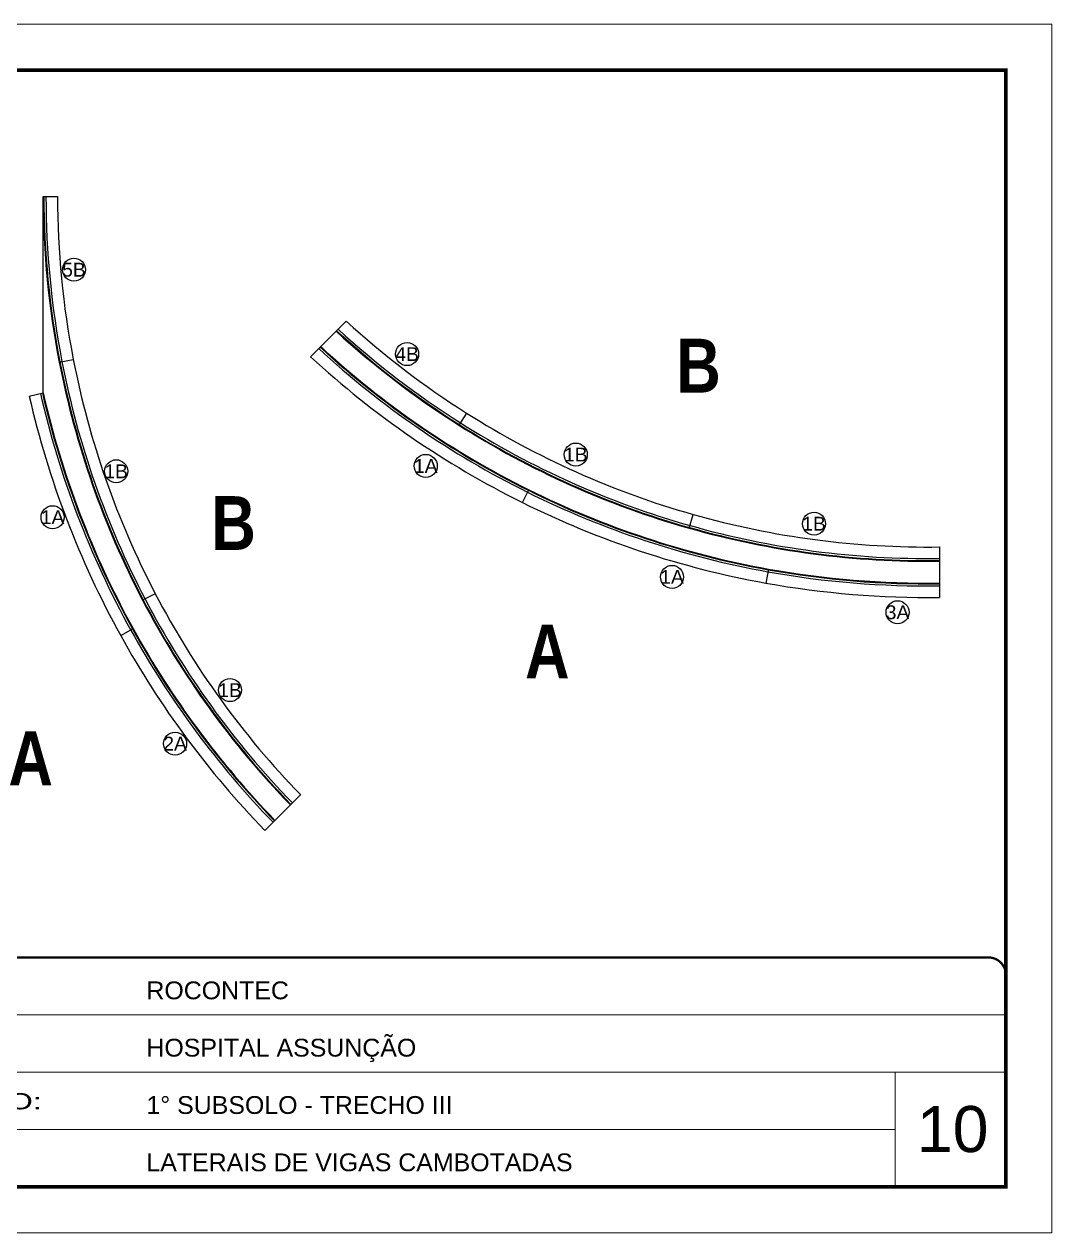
# Model space of a CAD drawing. Extents: x 2582 to 11841, y -26396 to 2611.
# Drawn here: x 4773 to 5665, y -1127 to -77 of the extents above; entities that cross this region are included whole.
import ezdxf
from ezdxf.enums import TextEntityAlignment as Align

# ---------------------------------------------------------------- set-up
doc = ezdxf.new("R2010")
doc.units = 0
doc.linetypes.add('CONTINUO', pattern=[0])
doc.linetypes.add('DASHED', pattern=[0.75, 0.5, -0.25])
for name, color, linetype in [('220', 4, 'Continuous'), ('238', 11, 'Continuous'), ('detalhes', 4, 'Continuous'), ('Painéis', 200, 'Continuous'), ('Romaneio', 10, 'Continuous')]:
    doc.layers.add(name, color=color, linetype=linetype)
for name, color, linetype, lineweight in [('CARIMBO', 255, 'Continuous', 9), ('Folhas', 255, 'Continuous', 9), ('SARRAFO DE PRESSAO', 251, 'DASHED', 9)]:
    doc.layers.add(name, color=color, linetype=linetype, lineweight=lineweight)
doc.styles.add('ARIAL', font='arial.ttf')
doc.styles.add('TECNICA', font='techb___.ttf', dxfattribs={"height": 10})
doc.styles.add('Tecnologia', font='')
doc.styles.get('Tecnologia').set_extended_font_data('Forgotten Futurist')

# ---------------------------------------------------------------- blocks, each defined once
blk = doc.blocks.new('9999999999')
at = {"color": 30, "linetype": 'CONTINUO'}
for p, q in [((98564.6, 34379.6), (99584, 34379.6)), ((98564.6, 34329.8), (99488, 34329.8)), ((99584, 34329.8), (99488, 34329.8)), ((99488, 34329.8), (99488, 34230.2)), ((98564.6, 34280), (99488, 34280))]:
    blk.add_line(p, q, dxfattribs=at)
at = {"color": 30, "linetype": 'CONTINUO', "const_width": 2}
blk.add_lwpolyline([(99584, 34230.2), (99584, 34414.4, 0.414214), (99569, 34429.4), (98229, 34429.4, 0.414214), (98214, 34414.4), (98214, 34245.2, 0.414214), (98229, 34230.2), (99584, 34230.2)], format="xyb", dxfattribs=at)
at = {"layer": 'Folhas'}
blk.add_lwpolyline([(98139, 34190.2), (99624, 34190.2), (99624, 35240.2), (98139, 35240.2)], close=True, dxfattribs=at)
at = {"layer": 'Folhas', "color": 30, "const_width": 3}
blk.add_lwpolyline([(98214, 34230.2), (99584, 34230.2), (99584, 35200.2), (98214, 35200.2)], close=True, dxfattribs=at)
at = {"color": 7, "linetype": 'Continuous', "ltscale": 5, "style": 'ARIAL'}
for s, height, p in [('ROCONTEC', 15.48, (98837.7, 34393.1)), ('HOSPITAL ASSUNÇÃO', 15.483, (98837.7, 34343.3)), ('1° SUBSOLO - TRECHO III', 15.483, (98837.7, 34293.5)), ('LATERAIS DE VIGAS CAMBOTADAS', 15.483, (98837.7, 34243.7))]:
    blk.add_text(s, height=height, dxfattribs=at).set_placement(p)
at = {"layer": 'Folhas', "color": 7, "style": 'Tecnologia', "width": 1.5}
blk.add_text('PAVIMENTO:', height=14, dxfattribs=at).set_placement((98573.7, 34297.5))

msp = doc.modelspace()

# ---------------------------------------------------------------- linework, layer by layer
at = {"layer": '220'}
msp.add_lwpolyline([(4975.68, -753.26), (4975.68, -753.26)], dxfattribs=at)
at = {"layer": '238'}
for points in [[(5556.28, -543.95), (5556.28, -543.97)], [(5556.28, -562.95), (5556.28, -562.95)]]:
    msp.add_lwpolyline(points, dxfattribs=at)
at = {"layer": 'Painéis', "linetype": 'ByBlock'}
for p, q in [((4789.19, -227.15), (4801.59, -227.13)), ((4789.19, -397.6), (4789.19, -227.15)), ((4803.16, -370.9), (4815.33, -368.54)), ((4777.1, -400.36), (4789.19, -397.6)), ((5156.85, -415.2), (5150.21, -425.67)), ((5205.32, -492.86), (5210.84, -481.76)), ((5350.34, -515.19), (5353.71, -503.26)), ((5419, -550.65), (5416.81, -562.85)), ((4886.54, -572.1), (4875.54, -577.84)), ((4856.5, -608.47), (4867.36, -602.47))]:
    msp.add_line(p, q, dxfattribs=at)
for points in [[(5021.42, -366.26), (5052.4, -335.27)], [(5567.68, -531.5), (5567.68, -575.27)], [(5012.71, -746.78), (4981.72, -777.76)]]:
    msp.add_lwpolyline(points, dxfattribs=at)
for centre, radius, start, end in [((5549.97, -225.8), 760.78, 180.10216, 190.99566), ((5549.97, -225.8), 760.18, 180.10216, 190.99566), ((5549.97, -225.8), 758.38, 180.10216, 190.99566), ((5549.97, -225.8), 748.38, 180.10216, 190.99566), ((5557.58, 216.62), 748.19, 227.53044, 237.61526), ((5557.58, 216.62), 760.59, 227.48916, 237.61526), ((5557.58, 216.62), 759.99, 227.49113, 237.61526), ((5557.58, 216.62), 758.19, 227.49704, 237.61526), ((5556.76, 214.52), 789.87, 227.33113, 243.58137), ((5556.76, 214.52), 779.87, 227.36104, 243.58137), ((5556.76, 214.52), 778.07, 227.3665, 243.58137), ((5556.76, 214.52), 777.47, 227.36833, 243.58137), ((5549.97, -225.8), 760.78, 190.99566, 207.56423), ((5549.97, -225.8), 760.18, 190.99566, 207.56423), ((5549.97, -225.8), 758.38, 190.99566, 207.56423), ((5549.97, -225.8), 748.38, 190.99566, 207.56423), ((5555.1, -222.73), 788.01, 192.86098, 208.90584), ((5555.1, -222.73), 786.21, 192.86098, 208.90584), ((5555.1, -222.73), 785.61, 192.86098, 208.90584), ((5555.1, -222.73), 798.01, 192.86098, 208.90584), ((5557.58, 216.62), 748.19, 237.61526, 254.18795), ((5557.58, 216.62), 760.59, 237.61526, 254.18795), ((5557.58, 216.62), 759.99, 237.61526, 254.18795), ((5557.58, 216.62), 758.19, 237.61526, 254.18795), ((5556.76, 214.52), 778.07, 243.58137, 259.7944), ((5556.76, 214.52), 777.47, 243.58137, 259.7944), ((5556.76, 214.52), 789.87, 243.58137, 259.7944), ((5556.76, 214.52), 779.87, 243.58137, 259.7944), ((5557.58, 216.62), 748.19, 254.18795, 270.77324), ((5557.58, 216.62), 758.19, 254.18795, 270.76304), ((5557.58, 216.62), 760.59, 254.18795, 270.76064), ((5557.58, 216.62), 759.99, 254.18795, 270.76124), ((5556.76, 214.52), 779.87, 259.7944, 270.80258), ((5556.76, 214.52), 778.07, 259.7944, 270.80506), ((5556.76, 214.52), 777.47, 259.7944, 270.80506), ((5556.76, 214.52), 789.87, 259.7944, 270.79242), ((5549.97, -225.8), 758.38, 207.56423, 224.13281), ((5549.97, -225.8), 748.38, 207.56423, 224.13281), ((5549.97, -225.8), 760.78, 207.56423, 224.13281), ((5549.97, -225.8), 760.18, 207.56423, 224.13281), ((5555.1, -222.73), 798.01, 208.90584, 224.06877), ((5555.1, -222.73), 788.01, 208.90584, 224.05695), ((5555.1, -222.73), 786.21, 208.90584, 224.05479), ((5555.1, -222.73), 785.61, 208.90584, 224.05407)]:
    msp.add_arc(centre, radius, start, end, dxfattribs=at)
at = {"layer": 'Romaneio', "color": 1, "linetype": 'ByBlock'}
for centre in [(4815.94, -290.61), (5105.23, -363.93), (5121.45, -461.1), (5251.73, -451.23), (4852.6, -465.74), (4797.36, -505.69), (5458.62, -511.29), (5335.32, -557.49), (5531.14, -588.22), (4951.45, -655.86), (4903.76, -702.33)]:
    msp.add_circle(centre, 10, dxfattribs=at)

# ---------------------------------------------------------------- block references
at = {"layer": 'SARRAFO DE PRESSAO', "color": 6, "linetype": 'ByBlock'}
msp.add_blockref('9999999999', (-93958.84, -35317.53), dxfattribs=at)

# ---------------------------------------------------------------- texts
at = {"layer": 'CARIMBO', "style": 'ARIAL'}
msp.add_text('10', height=40, dxfattribs=at).set_placement((5547.99, -1057.18))
at = {"layer": 'detalhes', "style": 'TECNICA'}
for s, p in [('B', (5339.03, -397.38, 0)), ('B', (4935.25, -534.09, 0)), ('A', (5207.66, -645.65, 0)), ('A', (4759.04, -738.53, 0))]:
    msp.add_text(s, height=46.73, dxfattribs=at).set_placement(p)
at = {"layer": 'Romaneio', "color": 255, "linetype": 'ByBlock', "style": 'ARIAL'}
for s, p in [('5B', (4815.94, -290.61)), ('4B', (5105.23, -363.93)), ('1B', (5251.73, -451.23)), ('1B', (4852.6, -465.74)), ('1A', (5121.45, -461.1)), ('1A', (4797.36, -505.69)), ('1B', (5458.62, -511.29)), ('1A', (5335.32, -557.49)), ('3A', (5531.14, -588.22)), ('1B', (4951.45, -655.86)), ('2A', (4903.76, -702.33))]:
    msp.add_text(s, height=12, dxfattribs=at).set_placement(p, align=Align.MIDDLE_CENTER)

doc.saveas('drawing.dxf')
